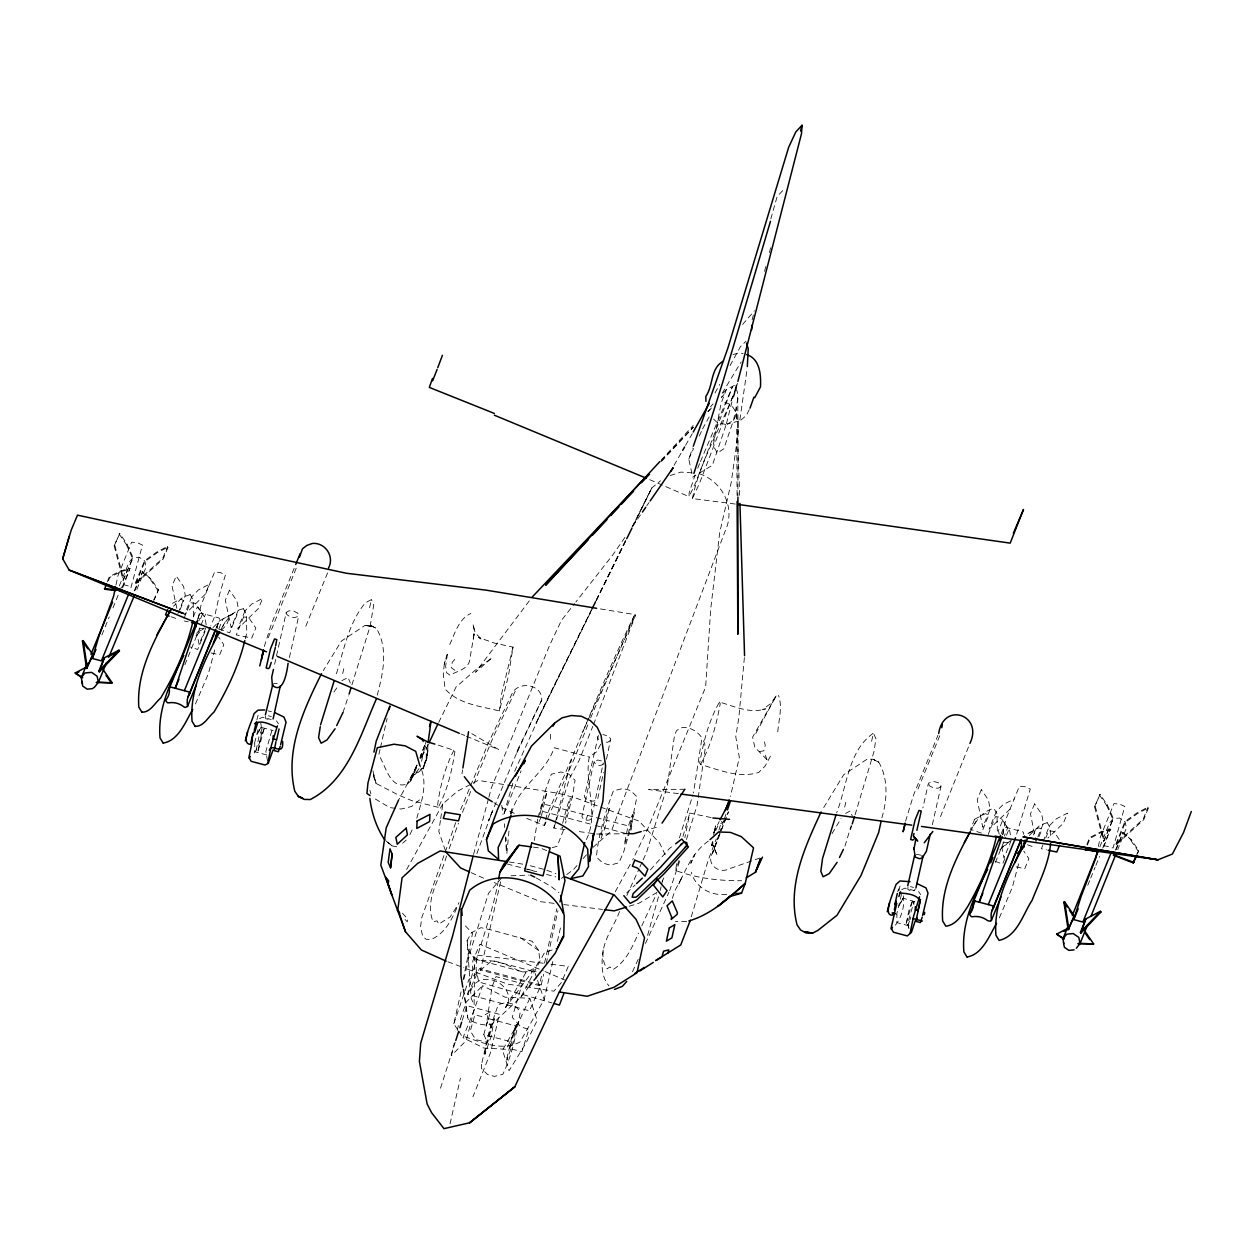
<?xml version="1.0" encoding="UTF-8"?>
<svg xmlns="http://www.w3.org/2000/svg" width="1254" height="1254" viewBox="0 0 1254 1254"><rect width="100%" height="100%" fill="white"/><g stroke="black" fill="none" stroke-linecap="round" stroke-linejoin="round"><path stroke-width="0.75" stroke-dasharray="5 3.75" d="M737.916 497.728L737.948 429.464M737.948 419.698L737.634 392.455L734.436 385.386L726.332 389.586L721.034 395.339M426.219 758.717L426.266 748.356L422.504 740.518M467.131 940.563L468.071 949.858L474.717 959.028L474.122 1004.987L471.128 998.215L467.131 940.563L471.535 932.694L481.019 927.678L492.775 930.343L532.166 941.284L538.75 950.579L539.69 959.874L535.286 967.743L505.675 1007.401L508.387 1001.538C511.773 980.393 476.583 969.295 470.626 991.491M712.852 841.544L712.805 845.086L717.272 855.4L713.307 846.027M649.713 479.671L689.089 496.678L689.136 492.822L695.077 475.015M692.396 498.543C700.453 459.215 723.166 423.93 736.709 386.201L699.324 483.793L692.396 498.543L736.082 504.155M550.334 739.217L550.616 730.863M472.46 970.972L472.852 960.736L479.843 944.262L543.28 970.8M711.128 817.561L689.778 813.078L684.872 837.656M286.257 612.407L286.178 613.598C288.765 617.281 295.395 619.053 298.797 615.651L297.715 613.128L293.702 611.121L289 610.808L286.257 612.407L273.858 667.583M600.697 744.202L596.826 751.585L589.27 757.055C583.768 785.756 600.666 815.335 584.74 842.578M619.507 911.47C613.347 929.386 594.804 949.403 607.046 968.872L609.993 966.881L612.955 969.655C626.31 961.442 632.424 946.739 638.505 933.054M603.174 949.999C601.606 962.006 600.447 976.035 608.974 985.879M712.507 842.139L712.178 845.87L712.633 842.077M932.365 824.662L940.908 786.603L941.033 785.239L938.258 782.7L933.509 781.446L928.415 783.186L922.85 807.952M744.374 657.645L738.841 717.711L735.769 736.678L739.343 757.416L730.471 796.4M427.818 748.904L426.909 758.498L422.708 768.843L426.736 758.184L428.194 749.406L423.256 768.984L426.736 758.184M444.277 664.087L443.305 674.15L445.107 689.01C458.807 704.278 480.596 706.237 499.358 710.94L508.372 676.282L513.027 647.127L494.562 643.13L478.542 637.471L482.241 639.791L475.235 633.035L472.977 624.053L474.294 630.652L473.056 640.653L474.373 632.345L469.419 661.704C466.425 669.902 456.644 671.094 450.061 675.263L446.69 672.787L445.64 666.25L447.662 652.488L444.277 664.087L446.612 656.187M508.967 830.994L506.679 855.353M511.036 813.877L511.726 808.172L510.503 813.768M738.669 429.448L731.207 482.524L719.702 532.621L710.689 609.225L705.641 687.035L647.487 829.458L632.737 859.727M739.86 419.808L747.227 368.331M777.762 731.803C778.734 719.859 782.7 707.005 778.546 695.359M260.769 723.292C263.089 734.06 259.719 747.666 251.897 755.66M427.88 744.045C428.022 755.864 426.297 768.859 414.416 774.815L421.689 768.436M913.852 904.51L913.978 901.642L908.037 922.223L908.899 928.775M509.97 1048.673L510.958 1041.792L483.793 1034.566L488.261 1018.577L515.441 1025.803L509.97 1048.673L521.915 1051.636L528.89 1029.377L520.771 1026.869L512.243 1017.37L522.26 983.591L496.02 976.615L492.038 986.851L486.254 1025.678L490.549 1011.602L481.944 1016.539L474.811 1014.988L470.328 1030.976L475.689 1039.55L487.649 1042.513L491.474 1028.405L488.261 1018.577M643.145 859.93L646.406 852.814L667.269 786.195L674.511 735.408L676.455 730.753L680.326 727.963C688.822 726.003 697.287 730.972 701.974 737.885L693.462 793.061M440.42 820.477L438.806 831.512L445.186 850.024M440.687 818.627L442.819 803.924L457.334 791.29L471.817 783.734M737.963 398.239L733.653 419.792L723.824 448.775L717.429 453.039L713.15 445.797L721.003 403.631L726.332 389.586M844.977 846.152L851.105 825.759M461.989 773.702L462.585 769.893M712.272 841.983L711.645 845.729L712.319 842.124M676.596 863.645L675.734 870.527C696.832 878.286 719.216 880.888 741.584 880.716M463.181 979.656L472.539 933.305L463.964 924.402M498.261 880.872C491.584 919.605 474.874 955.799 467.711 994.359L529.439 1010.787L541.148 984.986L543.687 974.264M546.227 963.558L557.936 910.702M629.994 830.305L636.922 796.776L630.621 790.506L623.128 788.515L613.425 790.757C605.447 811.996 598.33 834.412 596.434 857.031L602.845 863.128L610.337 865.119L618.974 862.783L623.708 851.732L629.524 832.06M713.651 834.929L715.532 825.869L713.934 832.766M901.485 894.415L896.673 914.276M726.427 423.633L736.741 383.034M115.979 585.038L117.986 575.633L131.639 542.183L137.407 542.763L142.47 545.067L130.165 590.446M198.148 618.598L200.953 605.447L214.606 571.996L220.375 572.576L225.454 574.881L219.45 594.725L214.606 616.623L210.923 625.668M1002.557 834.631L1005.771 819.599L1019.424 786.148L1025.208 786.728L1030.271 789.032L1015.568 837.766M1098.332 846.434L1100.338 837.029L1113.991 803.579L1119.775 804.159L1124.838 806.463L1113.082 847.97L1103.99 845.557M377.188 695.249C382.925 673.962 388.63 648.6 376.435 628.489L371.121 625.683L364.961 625.433L341.417 641.06L323.297 670.577M881.875 817.827C887.252 800.021 888.459 778.515 878.693 762.134L873.129 759.266L867.235 759.078L843.691 774.721L821.981 810.382M537.684 819.128L534.314 840.494M562.638 823.298C570.962 790.725 573.83 788.656 564.347 823.22M598.377 735.455L584.333 796.839C586.809 800.961 594.208 802.889 597.656 799.033L603.55 772.48M601.387 760.943L597.907 760.018L594.067 761.554L581.903 816.401C582.655 820.257 588.612 821.558 591.277 818.893L603.268 762.949M606.497 759.203L610.698 738.731L607.688 735.832L602.861 734.546M289.376 657.566L298.797 615.651M190.075 594.631L182.943 597.076L173.428 606.262M243.307 608.786C232.789 610.384 225.281 621.2 220.563 630.245M342.687 673.57L344.536 665.435M369.585 607.704L371.435 599.569L365.29 602.876C347.766 624.084 343.69 651.908 335.288 677.238M372.516 626.436L364.961 625.433L372.657 626.467M421.548 761.335L425.968 741.992M457.741 1029.753L453.791 1023.797L461.848 988.403M463.964 979.092L469.889 953.009L488.496 893.303L501.459 878.098M500.597 881.844L480.548 970.047L532.009 983.685M450.014 1123.882L460.437 1078.142M526.68 818.36L544.455 825.555L545.302 821.793M545.725 819.912L547.01 814.285C577.577 748.262 602.547 679.825 634.79 614.57L598.519 608.613M565.052 829.615L553.86 828.063L571.605 759.297M541.493 976.255L539.361 985.628L533.843 984.171M544.487 963.119L556.854 908.695M458.729 1031.243L461.676 1035.71C480.266 1041.619 500.863 1052.028 519.987 1042.027L544.158 999.548L553.124 960.125M557.387 941.362L561.228 924.464M660.262 890.434L661.093 886.782M661.516 884.948L662.755 879.462M844.694 807.137L846.544 799.017M871.593 741.271L873.442 733.151C848.221 750.613 847.061 786.054 836.731 812.639M874.634 760.159L878.693 762.134L873.129 759.266M1047.153 822.687L1040.036 825.132L1029.158 835.634M380.025 749.437L378.739 755.033C385.621 765.097 389.916 790.349 407.378 783.922L410.607 781.101L417.065 765.065M380.448 747.572L387.11 718.432M454.293 1043.046L451.377 1055.633L466.237 1040.569L474.184 1009.721L482.618 985.675L505.19 997.212L529.831 998.247L537.151 1020.584L526.131 1042.826L509.093 1070.681L502.493 1050.162L518.905 1021.618L529.831 998.247M457.193 1030.459L458.447 1025.067M631.076 830.085L631.75 826.794L542.731 803.783L540.913 810.915L593.722 824.975M264.296 646.515L271.287 624.32L294.988 566.259M634.43 812.357L630.95 826.794M905.576 821.198L913.492 795.193L937.929 735.33M258.026 729.734L254.076 744.954M256.851 720.031L258.152 714.843L256.96 717.727M416.798 818.219C421.642 801.181 428.366 782.904 419.886 765.708M682.944 836.496L689.778 813.078M898.836 890.857L900.121 885.669L897.692 891.625M538.06 817.42L545.443 790.271L551.305 774.22L560.993 771.978L568.767 774.047L575.069 780.317L572.561 795.898L565.57 823.126M764.564 271.366L766.476 263.873M769.36 252.634L771.288 245.141M752.087 319.864L753.999 312.56M733.919 396.436L737.415 383.269M214.747 649.948L208.383 673.696L194.48 706.284M245.298 638.741L246.772 633.254L246.364 613.943L243.339 608.676M473.573 854.413L488.402 799.002M488.903 797.152L491.364 787.92L549.518 645.496L561.494 620.275L574.645 603.535M1018.609 863.834L1012.229 887.597L998.325 920.185M628.191 834.114L632.518 814.583L627.549 828.283L624.288 844.867L627.768 835.525M691.299 916.752L708.259 860.056L716.285 838.926M725.925 425.451L712.335 465.297L692.71 477.131M770.834 218.854L777.166 196.439L784.894 188.398M647.581 935.343L658.679 896.046M512.855 783.327L503.528 815.21L521.1 770.865M718.934 830.085L721.599 821.26M541.477 815.602L547.089 791.854L542.136 805.554A14.923 1.019 -75.1 0 0 539.298 817.279M563.454 830.07L557.121 846.325L548.484 848.66M511.616 813.219C517.62 786.932 545.678 773.357 554.19 747.729L589.27 757.055M909.981 919.652L910.78 917.082M351.935 684.856L370.134 626.122L373.708 605.118L371.435 599.569M850.541 829.458L851.67 825.79M855.087 814.771L873.991 751.569L875.935 738.763L873.442 733.151M679.433 837.876L692.882 794.926M679.574 861.467L669.683 890.606M686.471 839.459L697.083 805.334L705.093 749.234L704.748 743.591L701.974 737.885M553.86 828.063L569.551 778.436L579.238 760.19L592.813 726.317M679.025 860.307L675.734 870.527M440.515 1088.174L455.186 1042.34M462.224 1020.348L466.927 1005.692L499.327 1014.314L490.706 1052.231L472.915 1096.795M672.363 898.334L674.809 890.857L682.066 877.079L678.822 883.945C686.361 868.144 693.681 851.105 708.635 840.885M342.969 712.57L348.534 695.876M713.777 832.86L716.222 825.649M453.791 1023.797L468.855 979.64L492.242 960.47L534.565 971.725L536.963 978.684M460.265 1019.737L466.316 1001.977L482.618 985.675M718.761 835.101L712.586 853.081L728.433 811.824L710.846 856.937C708.902 866.326 720.125 873.301 728.229 869.163L762.479 857.125M719.373 833.314L723.699 820.727M724.326 818.925L726.803 811.746M513.027 647.127L501.647 693.791L499.358 710.94M691.926 473.51L688.775 459.027L692.647 448.039M909.589 920.938L907.912 925.091M541.054 817.012L538.875 822.138L538.75 820.806M455.719 822.64L421.705 917.818L420.592 926.549L422.582 936.064L425.952 939.23L430.968 939.528C446.063 933.305 453.227 916.878 458.917 902.629M446.487 856.012C441.047 877.283 423.883 899.118 433.116 921.8L437.003 920.844L438.775 924.104L450.123 916.972L457.302 905.796M449.151 848.723L458.478 823.267M462.475 812.357L470.908 790.804M476.881 853.566L492.195 811.777L488.37 821.025L519.234 746.804L541.712 700.077C542.731 684.903 520.065 680.514 512.651 692.474L488.841 741.96L460.673 809.629M541.712 700.077L516.303 753.936L519.234 746.804M268.246 637.722L296.947 566.338M419.808 757.965L425.278 743.779L420.372 756.209M940.484 816.605L969.201 745.205M586.026 819.458L587.671 815.241M416.892 765.097L410.607 781.101L417.535 765.661M697.726 468.275L699.716 463.228M474.184 1009.721L463.024 1037.701L483.95 1048.078L506.6 1049.3L518.905 1021.618M587.797 724.984L574.222 758.858L546.838 820.21M590.65 717.852L634.79 614.57M593.518 724.546L635.7 614.805L582.217 732.869M1094.554 806.761L1100.071 794.44L1107.329 804.974L1113.395 818.486L1103.677 841.23L1094.554 806.761L1100.071 794.44M1086.889 844.397L1089.632 837.578L1100.573 831.872L1110.323 829.145L1103.206 848.77M1087.375 845.086L1090.118 838.283L1101.059 832.578L1110.809 829.85M1099.868 846.889L1109.288 823.423L1113.019 818.674L1119.603 818.031L1125.151 821.887L1126.437 827.969L1117.753 849.616M1103.677 841.23L1113.395 818.486M1102.721 848.065L1110.323 829.145M1115.935 843.895L1124.916 821.542L1137.064 812.843L1148.006 807.137L1148.492 807.842L1143.695 819.771L1116.421 844.6L1115.935 843.895L1143.225 819.066L1148.006 807.137M1116.421 844.6L1125.402 822.232L1137.55 813.548L1148.492 807.842M1115.433 850.102L1123.067 832.515L1131.516 840.07L1138.773 850.588L1137.409 854.005M1116.154 849.726L1123.067 832.515M1136.673 854.382L1138.773 850.588M101.887 634.979L109.255 616.921M112.954 607.892L118.848 593.44M119.585 591.622L122.531 584.395L131.639 586.825M177.911 613.457L185.263 595.431L183.617 586.543L176.171 576.041L172.064 586.088L177.519 611.623M180.137 609.616L183.821 600.603L180.498 599.051L169.635 604.82M193.288 616.937L197.395 606.889L204.825 617.391L206.487 626.279M197.427 619.586L199.621 614.178M200.577 618.771L202.599 613.833L195.42 603.393L190.389 602.719L183.037 620.746L188.194 621.796M184.855 664.792L200.342 626.859M201.079 625.041L205.515 614.209M205.75 628.082L199.12 644.305L196.784 633.348M216.064 628.238L218.274 622.83M216.597 627.549L219.544 620.338A1.897 1.677 22.2 0 0 218.055 617.689L201.957 613.41A1.897 1.677 22.2 0 0 199.496 615.009A17.148 15.095 22.2 0 1 199.041 620.605M218.839 628.85L222.867 618.99L233.73 613.222L237.053 614.773L229.701 632.784L218.76 629.038M305.819 626.169L327.717 572.545M917.991 789.048L939.889 735.424M988.136 834.6L995.504 816.573L1000.52 817.263L1007.683 827.812L1004.313 836.042M1001.335 833.502L1003.529 828.095M995.394 862.438L1005.724 837.155M1006.46 835.336L1009.423 828.11M1011.335 840.07L1003.968 858.097L1001.758 847.077M1004.83 858.629L1002.62 864.037L995.347 861.451M1033.421 834.819L1035.443 829.882L1024.346 835.462M1039.064 836.528L1041.996 829.317L1038.673 827.781L1027.841 833.424M1043.046 841.653L1049.661 825.43L1056.37 818.768L1067.452 813.188L1063.361 823.251L1047.921 838.064M1042.842 845.165L1041.384 848.77L1046.526 849.851M1045.789 837.954L1048.736 830.744L1053.768 831.418L1059.896 840.462M1087.751 885.293L1089.977 879.869M1090.714 878.066L1095.134 867.235M1095.871 865.417L1099.554 856.388M114.145 545.819L119.788 533.546L127.046 544.095L133.065 557.622L123.096 580.288L114.145 545.819L119.788 533.546M107.248 581.778L109.364 576.683L120.29 570.993L129.993 568.281L122.673 587.844M108.44 580.774L109.835 577.373L120.776 571.699L130.479 568.987M119.271 585.932L128.958 562.544L132.689 557.811L139.272 557.184L144.821 561.04L146.107 567.121L135.667 592.327M123.096 580.288L133.065 557.622M122.187 587.138L129.993 568.281M135.338 582.985L144.571 560.695L156.75 552.042L167.675 546.352L168.161 547.058L163.239 558.939L135.824 583.69L135.338 582.985L162.754 558.234L167.675 546.352M135.824 583.69L145.056 561.4L157.22 552.732L168.161 547.058M134.178 590.932L142.721 571.683L151.201 579.254L158.459 589.803L154.226 599.992M134.915 590.54L142.721 571.683M153.505 600.368L158.459 589.803M473.855 783.719L493.762 735.879L516.538 688.54M449.731 644.509C454.951 633.489 458.729 618.739 470.861 613.488M700.469 461.456L732.649 386.295L695.86 482.304L689.089 496.678M514.642 771.304L544.502 705.03L591.245 610.494M544.455 825.555L546.039 821.981M420.607 758.795L423.68 751.93L420.247 758.654M428.319 744.468L420.623 759.313M467.711 994.359L479.436 968.574L541.148 984.986M688.775 459.027L693.634 448.415M699.293 436.031L701.723 430.718M626.843 895.466L639.07 868.818M639.885 867.031L642.33 861.702M641.782 925.938L656.453 893.914M662.175 881.452L663.805 877.894M632.502 971.709L638.161 959.357M645.434 943.494L668.884 892.378M713.683 832.891L719.169 821.542M715.705 830.556L717.868 825.947L725.69 819.834M409.98 834.474L413.663 826.652M755.77 733.559L776.085 696.048L771.022 703.353L762.573 709.498L765.614 708.839C750.002 714.043 734.311 706.284 719.482 702.052C708.839 720.595 703.369 742.07 699.669 763.043L700.469 764.454C719.216 769.94 739.045 778.546 758.686 772.448L765.159 766.037L772.056 753.105M832.045 833.628L841.058 818.517M591.684 609.491L535.991 723.213L592.186 609.083M595.963 600.729L625.088 541.258M631.953 527.26L651.829 487.947L660.513 480.799M596.496 600.305L625.887 540.615M596.434 599.992L625.856 540.474M749.296 409.603L746.396 415.325L740.377 420.576M416.814 765.395L407.378 783.922L420.262 766.993M416.234 767.464L398.506 800.209M260.973 727.304L257.054 734.546L260.973 727.304L273.106 730.533M902.457 899.447L903.131 898.177L915.467 901.939M438.728 722.445L456.001 687.098L474.122 671.125L492.179 657.66L475.517 672.254L529.846 600.133M898.977 905.905L903.131 898.177L899.212 905.419M776.085 696.048L752.635 737.054L754.783 747.165L766.852 759.563L769.36 758.639M271.82 730.768L265.864 751.35L267.478 760.817M615.259 891.751L631.828 861.404M714.984 392.972L719.702 384.398M730.079 365.525L740.456 346.653L746.02 341.26M702.538 428.946L709.999 415.372M463.055 989.014L468.071 1019.032C474.858 1023.311 484.028 1026.321 491.976 1024.267L520.927 997.04L544.581 952.476L557.278 948.29M970.486 831.308C975.377 821.683 982.603 810.664 993.952 808.407L996.977 813.674L997.385 832.985M406.657 869.477L442.819 803.924M222.507 626.796L225.312 621.733M975.925 821.464L971.207 829.929M674.103 465.265L681.737 451.989M685.562 445.342L692.255 433.712M505.675 1007.401L525.849 972.634L535.286 967.743M722.132 393.301L741.161 361.951M562.952 827.076L562.168 828.33L562.043 827.013M453.87 750.315C445.045 767.432 439.95 786.713 437.505 805.789L438.226 807.325C447.427 790.381 451.926 770.724 454.904 751.679L453.87 750.315L436.627 744.594M624.931 537.386L612.877 554.801L575.837 602.014M632.596 526.304L641.358 513.638M646.829 505.723L649.023 502.556M333.956 692.004L338.909 684.903M700.469 764.454C710.783 745.911 716.41 724.546 720.235 703.713L719.482 702.052M520.927 997.04L528.044 987.933M940.908 786.603L938.164 788.217L933.462 787.888L929.433 785.882L928.415 783.186M742.619 324.441L754.469 310.726M577.028 865.526L573.344 869.712L561.478 878.396M583.173 858.535L586.856 854.335M650.371 869.868L669.495 848.456L674.119 844.945M454.763 659.432L452.318 662.128L451.268 667.661L455.359 670.592M661.25 460.046L693.133 425.529M710.407 406.845L713.056 403.96M661.485 461.409L693.415 427.253M708.055 411.61L712.053 407.346L707.93 411.531M610.698 740.236L607.861 742.196L605.196 742.227M660.983 461.096L693.18 427.112M212.961 627.627L219.716 620.73L230.548 615.087L226.441 625.135L220.876 630.605M895.387 925.186C902.237 916.533 905.78 903.084 902.472 892.378M196 635.794L204.151 627.925M999.861 849.695L1010.646 840.541M1010.113 809.081L989.077 829.286L996.428 811.26L1003.122 804.598L1014.22 799.033M626.655 892.958L635.182 884.901M265.613 716.112L265.676 718.667L271.366 720.172M907.99 887.048L907.849 889.541L910.498 890.716L913.539 891.061L915.389 889.023M593.001 847.343L611.45 830.932L727.492 524.987C733.778 502.729 719.514 479.404 697.585 473.181M402.644 843.205L406.233 840.086M419.526 799.911L411.563 806.51L401.139 809.034L397.299 808.548M603.44 764.047C600.776 766.711 594.819 765.395 594.067 761.554M656.986 892.409L638.897 903.256L628.285 906.517M845.572 813.47L849.993 811.024L852.532 816.526M197.05 632.377L201.706 629.916L205.029 631.452L197.677 649.478L190.389 646.97M341.872 680.656L347.985 677.442L350.305 682.897M119.067 533.922L126.309 544.471L127.046 544.095M142 572.059L151.201 579.254M473.432 782.904L478.26 780.38L558.249 793.296L575.382 797.857L639.101 821.151L659.667 843.111L666.564 857.72M1002.009 846.889L1006.649 844.459L1009.972 846.011M1099.35 794.832L1106.608 805.35L1107.329 804.974M1122.33 832.891L1131.516 840.07M259.531 718.761L262.572 717.178L271.225 719.482M901.689 889.619L904.933 888.114L918.774 891.798L920.655 894.666M670.185 475.532L680.844 472.115L692.004 472.836M732.979 354.568L737.76 353.189L743.183 353.675M727.148 424.087L733.59 420.388L735.393 416.453L735.487 412.08C733.574 406.03 727.539 401.546 721.128 402.252M738.731 421.046L727.32 424.118M643.083 831.057L659.87 826.355M686.643 921.455L675.389 921.502M684.841 789.283L648.631 789.518L679.135 793.782M510.989 875.794L529.282 875.057M536.085 971.223L520.598 972.054C508.011 964.232 493.715 958.934 478.699 960.893L469.889 953.009M396.781 846.732L392.345 845.948L388.536 843.19M627.909 833.738L596.732 834.035L576.229 831.183M274.14 683.461L277.244 683.555M916.282 854.335L920.797 855.134M726.724 894.306C711.598 896.422 695.155 887.534 691.315 872.235M725.705 424.495L716.614 422.081L713.322 418.805M554.017 903.35L540.427 901.657L494.248 882.565M563.72 904.573L602.516 909.416M395.386 808.313L389.649 807.576L373.159 797.685M543.264 963.229L477.022 955.14L476.081 968.966L478.714 981.96L552.026 1002.934M550.945 964.201L568.25 966.395L561.306 982.666L553.907 991.177L507.431 984.076L463.682 967.696M759.579 751.538L763.811 750.832L765.253 745.393L764.532 741.866M533.483 847.171L540.709 848.143L547.747 851.043M509.312 862L522.777 864.147M211.127 652.989L219.701 654.745L223.808 644.681L218.682 637.236M1016.21 866.906L1024.784 868.708L1028.891 858.661L1023.781 851.121M268.293 715.768L271.334 716.567M910.482 886.641L913.508 887.44M438.226 807.325L411.923 800.71L398.255 794.911L376.059 783.452L373.034 775.035M268.058 710.846L271.428 711.739M595.603 825.477L627.674 834.004M266.773 754.939L254.625 751.71L254.766 743.387M908.931 925.813L896.798 922.583L896.923 914.26M530.317 865.746L545.098 869.68M527.448 869.194L536.665 871.64M507.259 863.975L535.301 871.436M546.525 874.414L555.867 876.907M474.717 959.028L525.849 972.634M170.999 616.749L176.453 618.63M1027.371 844.773L1034.644 847.343M546.916 870.339L555.992 873.662M447.897 961.787L461.927 967.038M514.25 813.329L502.102 807.733M461.08 734.013L464.67 735.502M466.457 736.255L498.747 749.626L468.557 731.74M545.067 971.568L564.723 979.985M471.222 872.69L483.589 878.161M371.121 625.683L376.435 628.489M536.398 878.035L550.992 886.39L558.939 892.629M493.919 802.717L500.456 806.73M520.363 937.678L538.75 950.579M387.878 842.437L392.345 845.948L384.915 840.102M402.471 913.226L407.566 918.837L407.236 921.847L404.462 918.79M276.429 720.862L278.498 723.809M1130.794 840.446L1138.036 850.964M150.48 579.63L157.722 590.179M598.503 739.688L597.312 736.678M1047.184 822.577L1050.209 827.844L1050.491 838.033M190.091 594.506L193.116 599.788L193.508 617.266M483.793 1034.566L487.477 1042.685M1106.608 805.35L1112.659 818.862M126.309 544.471L132.328 557.999M262.149 728.684L259.076 736.161L255.879 751.601M537.558 980.424L544.158 999.548M765.395 755.253L766.852 759.563M1095.291 806.369L1104.413 840.854M908.633 927.678L907.755 924.37L908.68 927.96M369.899 790.286L370.87 793.954M114.866 545.443L123.832 579.912M372.908 770.787L376.059 783.452L373.018 772.339M999.187 834.239L998.45 830.556L1002.557 820.508L1009.721 830.947L1011.006 838.236M501.725 805.287L503.042 814.536M463.823 989.202L467.601 1017.778M504.359 823.768L504.641 827.515M505.331 836.904L506.444 851.921L506.114 837.782M736.991 419.353L736.584 407.644L736.647 419.353M737.336 429.134L739.735 497.509M736.709 429.134L737.086 497.509M1002.981 842.798A17.148 15.095 22.2 0 1 1010.787 843.19M1002.949 834.521A17.148 15.095 22.2 0 0 1003.404 828.925A1.897 1.677 22.2 0 1 1005.865 827.311L1021.963 831.606A1.897 1.677 22.2 0 1 1023.452 834.255M217.397 628.364A17.148 15.095 22.2 0 1 219.544 620.338M199.072 628.881A17.148 15.095 22.2 0 1 206.879 629.289M485.032 1052.059L484.953 1054.332L491.113 1036.478L494.374 1018.687L489.452 1032.982L485.032 1052.059M506.992 1057.906L506.914 1060.179L513.074 1042.325L516.334 1024.534L511.413 1038.814L506.992 1057.906M481.567 1064.317L481.411 1068.392L487.492 1074.553L494.468 1076.402L502.791 1074.333C512.275 1054.975 516.538 1032.763 520.347 1011.508L513.513 1004.25L506.553 1002.401L498.293 1004.532L489.436 1030.239L481.567 1064.317M609.225 808.391L604.898 827.922L600.995 838.66L600.87 837.343A14.923 1.019 -75.1 0 1 604.256 822.091L609.225 808.391M264.202 728.637L257.666 752.525L260.973 736.537L264.202 728.637M912.442 901.124L905.905 925.013L909.213 909.025L912.442 901.124M191.737 596.779L184.385 614.805L205.217 594.286L209.324 584.239L198.493 589.882L191.737 596.779M229.419 590.195L225.312 600.258L231.144 627.611L238.511 609.601L236.849 600.713L229.419 590.195M244.985 610.949L237.617 628.959L258.465 608.456L262.572 598.409L251.725 604.052L244.985 610.949M243.637 616.89L236.269 634.916L251.725 638.051L255.832 628.003L248.653 617.564L243.637 616.89M691.362 861.984L690.813 863.316L694.747 854.617L691.362 861.984M981.333 789.659L977.227 799.707L982.76 827.232L990.111 809.222L988.513 800.099L981.333 789.659M974.609 819.254L970.502 829.317L981.412 833.173L988.763 815.163L985.44 813.611L974.609 819.254M1034.581 803.83L1030.474 813.877L1035.992 841.403L1043.359 823.376L1041.745 814.254L1034.581 803.83M651.829 487.947L632.8 526.57L651.829 487.947M724.028 394.54L721.363 397.393L724.028 394.54"/><path stroke-width="1.5" d="M737.916 497.728L737.854 634.273L737.101 501.428M737.948 427.504L737.948 421.657M461.096 909.087L460.939 975.596L462.757 987.102M273.168 735.8L273.058 738.967L276.209 739.656M915.326 906.673L915.232 909.84L918.304 910.498M747.321 366.544L748.215 348.722L746.569 343.126M693.29 446.22L727.806 348.283L788.672 147.267L795.773 131.999L802.011 125.29L801.541 133.535L737.916 381.388M744.562 655.717L739.938 503.371M392.11 854.146L390.558 867.784L388.16 862.391L389.994 848.817L392.11 854.146L390.558 867.784M189.354 694.277A1.897 1.677 22.2 0 0 187.865 691.628L171.767 687.349A1.897 1.677 22.2 0 0 169.306 688.948A17.148 15.095 22.2 0 1 167.77 697.13L165.732 700.657L167.425 702.773L168.882 702.82A17.148 15.095 22.2 0 1 183.789 706.786L185.09 707.475L187.504 706.457L187.207 702.287A17.148 15.095 22.2 0 1 189.354 694.277L215.86 629.367M213.29 643.333L217.835 631.201M975.236 900.717L969.64 914.558L971.333 916.69L972.79 916.721A17.148 15.095 22.2 0 1 987.697 920.687L990.441 921.251L991.412 920.358L991.115 916.204A17.148 15.095 22.2 0 1 993.262 908.194L1021.242 839.663M1014.988 862.658L1021.602 846.419L1021.305 842.265A17.148 15.095 22.2 0 1 1021.461 839.443M267.901 762.479L271.491 745.111L277.385 725.909M910.075 933.352L913.664 915.984L919.558 896.782M428.147 742.149L431.031 721.285M592.703 838.926L589.537 861.576L593.628 833.691L592.703 838.926L602.861 801.212L605.588 765.755L601.074 735.471L597.155 727.179L590.242 720.533L581.417 716.285L571.354 715.517L562.074 717.837L554.597 723.103L531.508 746.036L515.394 776.038M924.715 912.363L924.308 914.652M320.256 726.709L318.579 737.697L321.134 743.214L326.996 739.938L335.1 728.762M751.507 330.178L752.306 324.88M462.883 767.981L468.557 731.74M275.661 645.794L276.789 639.556L274.516 638.96L270.535 648.71L266.146 668.021L268.419 668.617L269.532 667.614L271.256 662.363M299.549 556.995L302.465 548.797L306.854 545.427L312.371 543.452C325.303 542.292 334.708 556.572 328.517 567.999M969.922 743.418C983.622 714.968 943.463 701.158 938.682 733.527M498.59 879.101L499.923 872.047L503.638 864.382L519.046 845.227L531.68 846.92M941.754 727.728L942.381 724.451M373.943 752.134L376.216 741.177L389.931 706.002L389.132 709.56M920.452 899.463L917.787 911.297M115.572 586.919L113.565 596.308L99.176 635.339L92.294 658.46L101.402 660.889L128.692 594.051M197.74 620.479L175.262 688.274L178.946 679.245M1002.15 836.512L979.17 902.175L982.854 893.146M1097.532 850.181L1095.918 857.705L1081.12 896.406L1073.737 919.621L1082.845 922.035L1111.608 851.591M276.601 740.158L279.031 728.982M881.06 821.527L878.646 832.593L861.012 875.48L836.998 915.295L817.859 930.421L812.561 933.18L806.103 932.976L800.569 929.982L797.058 924.888C787.089 885.496 804.896 846.952 821.088 811.934M897.284 893.491L894.87 904.667L895.56 902.927M251.693 740.565L253.59 732.101M273.435 669.479L271.726 677.097L272.353 685.264C283.78 695.406 287.213 669.636 288.091 663.288M913.994 849.193L915.577 840.337M930.233 834.176L926.392 851.294L922.082 858.159L919.354 858.692L915.201 857.046L913.868 847.955M265.378 714.843L272.949 683.822M273.106 718.918L280.347 685.781M275.958 741.663L274.187 750.613L278.372 751.726L280.238 746.302M280.63 744.594L286.037 722.257L283.984 717.069L274.798 712.633M894.337 909.714L896.249 901.234M907.739 885.763L914.605 855.353L914.683 856.184M915.906 887.942L922.756 857.532L921.972 855.855M916.016 921.016L920.217 900.889C916.282 893.992 906.532 893.506 899.463 893.02M922.599 915.436L928.007 893.083L925.969 887.879L916.768 883.459M193.053 620.918C186.83 648.255 175.105 674.025 160.716 697.992C154.838 702.851 150.527 712.35 142.031 712.209M192.74 709.482C185.561 721.489 178.648 740.565 163.255 743.073M244.812 640.559C238.668 665.952 227.256 689.778 213.948 712.162C208.07 717.022 203.759 726.521 195.279 726.379M302.527 798.171L298.295 796.337L294.784 791.243C284.815 750.096 303.593 709.717 321.51 673.649M804.802 931.816L812.561 933.18L804.817 931.691M913.994 833.487L913.398 836.136L917.646 841.042L913.962 836.716M996.585 923.367C989.406 935.39 982.493 954.466 967.1 956.959M252.885 733.841L250.487 744.312C239.608 744.312 252.916 720.015 253.966 713.73L257.995 710.156L264.688 709.952M429.495 726.521L430.31 722.915M916.972 917.944L916.172 921.439L920.342 922.552L922.223 917.129M560.021 901.814L564.943 880.7L560.052 856.137L549.503 851.779M262.008 656.014L263.387 650.309M905.122 823.094L903.099 831.778L905.043 824.097M261.365 659.933L263.528 650.951M259.75 665.968L263.638 650.152M252.524 740.064L248.935 757.432L251.129 761.319L264.97 765.003L268.215 763.435L273.058 750.002M254.28 730.408L256.427 721.755M800.569 130.965L802.011 125.29M272.4 658.867L275.378 647.346M916.878 830.352L921.267 811.056L918.994 810.445L915.012 820.194L910.623 839.506L912.896 840.102L914.009 839.098M473.071 856.263L452.663 935.782L420.686 1043.203L419.4 1061.386L427.128 1104.006L431.595 1112.674L443.947 1128.647L469.623 1122.785L514.814 1086.779L559.049 992.478L613.425 895.121M996.413 836.637C990.676 861.42 980.205 884.901 967.508 906.861C962.241 914.699 956.112 925.013 945.861 926.22L942.679 921.032C940.155 889.086 955.626 859.037 970.251 831.637M690.327 920.311L680.734 944.983L655.654 960.58M896.798 903.303L891.092 928.305L893.475 932.239L907.332 935.923L911.439 932.365L915.216 920.875M667.88 953.15L668.805 949.889L663.585 951.159L661.955 956.912L655.905 960.517M266.538 651.845L69.189 570.1L183.445 613.472L69.189 570.1L62.7 558.767L71.212 530.097L77.497 515.143L346.292 573.235L485.878 590.117L596.606 608.3M62.7 558.767L69.299 536.069M770.473 221.3L723.213 380.714L693.885 473.432M254.64 732.43L257.838 722.461M511.052 815.053L506.538 829.693L498.151 847.5L498.606 859.476L488.308 850.839L486.489 839.475L498.026 808.25L509.641 783.719L525.301 760.222L523.906 763.764M320.538 724.89L334.144 680.891M349.098 694.042L350.806 688.54M836.152 814.473L822.546 858.457L820.821 871.342L823.126 876.781L829.239 873.583L837.108 862.344M852.234 823.941L854.507 816.605M455.766 1040.506L458.713 1031.352M459.889 1027.684L461.644 1022.182M584.74 842.578L578.752 868.944L570.633 878.646L582.828 875.982L588.502 866.624L587.687 849.146C569.097 819.285 523.906 804.88 493.167 823.988L486.489 839.475M727.414 809.943L730.502 800.961M750.017 408.177L753.905 397.173M195.922 626.718L196.361 625.495M999.83 840.635L1000.269 839.396M898.867 896.5L900.576 891.735M725.267 810.617L729.17 799.942M1191.3 811.51L1183.541 832.562L1172.396 854.037L1157.959 859.805L921.455 826.433M437.771 367.657L442.427 355.321M688.838 920.969C710.846 914.558 728.621 898.46 745.268 883.333L730.283 896.422L741.553 893.161L745.268 883.333L753.544 847.845L741.302 836.637L730.518 832.421L718.589 831.951L710.046 839.616M563.751 993.873L559.409 1005.065L553.876 1003.466M432.661 380.793L437.097 369.428M432.505 378.442L429.323 387.408L494.374 413.444M171.124 609.272C154.744 639.195 136.247 671.846 138.818 707.146L142 712.335M762.479 857.125L755.488 872.22L746.224 877.878M1063.862 943.494L1062.906 938.948L1067.985 926.298M1072.327 915.483L1097.689 852.297M1068.189 929.653L1074.302 915.875L1064.615 901.83L1063.894 902.206L1068.189 929.653L1074.302 915.875M1080.446 932.333L1085.823 918.916L1100.416 911.313L1100.902 912.019L1080.932 933.039L1080.446 932.333L1100.416 911.313M1080.932 933.039L1085.823 918.916M1076.324 948.228L1080.07 943.478L1087.312 925.436M1090.933 916.408L1116.295 853.237M1113.364 855.259L1133.255 862.893L1135.983 856.074M1133.255 862.893L1136.72 855.698M92.294 658.46L95.978 649.431M167.613 609.757L165.528 614.868L169.165 616.122M169.431 688.117L196.69 621.388M184.369 690.688L210.186 627.47M188.084 696.769L215.327 630.041M187.504 706.457L196.345 684.809M295.725 564.457L300.176 553.563M973.355 902.018L1000.598 835.305M990.691 862.846L992.902 857.438M988.277 904.604L1015.568 837.766M991.992 910.67L1020.709 840.352M991.412 920.358L1000.99 896.923M1023.734 843.472L1025.161 840.008M1059.567 845.274L1056.809 852.03L1048.234 850.212M1073.737 919.621L1078.174 908.774M893.303 913.084L892.456 915.122C882.017 915.984 894.165 891.014 895.952 884.556L899.98 880.966L910.043 881.672M115.807 590.603L104.913 589.27L105.838 585.163M82.529 683.791L81.244 677.709L87.216 663.319M90.946 654.322L112.562 602.139M86.573 668.445L92.843 654.698L83.172 640.637L82.45 641.013L86.573 668.445L92.843 654.698M98.815 671.141L104.364 657.786L118.942 650.199L119.428 650.904L99.301 671.846L98.815 671.141L118.942 650.199M99.301 671.846L104.364 657.786M81.714 681.204L82.733 686.063L87.169 689.151L92.435 688.665L94.646 687.035L98.392 682.301L106.59 662.504M108.832 657.096L134.178 595.916M376.372 698.948C360.353 735.33 348.095 779.894 310.287 799.535L304.095 799.394L298.295 796.337L302.653 798.202M1013.357 533.216L1023.483 509.485L1010.191 543.123L737.979 504.39M429.103 742.744L437.85 724.075M563.109 936.236L555.334 953.056L533.969 980.346M336.683 725.517L342.969 712.57M839.475 857.485L843.409 849.381M592.107 608.739L595.572 601.732M626.734 538.718L631.922 528.216M247.571 732.022L245.267 740.863M889.541 902.849L887.252 911.689M552.998 726.207L554.597 723.103M720.062 819.818L729.938 800.82M269.265 750.3C271.946 741.976 283.78 757.792 282.652 741.365M249.248 758.388L250.298 756.444M891.406 929.245L892.472 927.317M709.325 403.271L693.196 432.05M964.357 842.484L969.703 832.781M1017.605 856.654L1027.387 838.863M171.14 609.256L156.891 634.79M183.805 655.419C170.999 680.938 157.44 708.667 160.042 737.995L163.224 743.183M219.638 631.906C205.013 659.306 189.542 689.355 192.066 721.301L195.248 726.505M557.278 948.29L563.72 936.738L564.237 915.373C549.895 880.59 499.061 865.056 469.701 890.215L461.691 909.589L462.146 915.389M987.666 869.304C974.844 894.839 961.301 922.552 963.887 951.88L967.069 957.084M1026.352 840.697C1010.599 869.586 993.372 901.234 995.911 935.202L999.093 940.39C1017.292 936.424 1023.139 913.821 1032.105 900.309C1039.331 881.828 1048.971 863.52 1050.57 843.503M398.506 800.209L386.201 827.812L380.824 865.166L405.481 931.738L421.36 949.983L446.142 961.128M682.693 450.327L684.606 447.004M671.203 470.924L673.116 467.726L650.121 500.973M754.72 397.722L760.488 386.875C761.021 374.993 760.112 358.816 746.6 354.584M662.049 823.141L684.841 789.283M642.456 512.055L645.732 507.306M970.079 913.335L971.678 911.031A17.148 15.095 22.2 0 0 973.214 902.849A1.897 1.677 22.2 0 1 975.675 901.25L991.773 905.529A1.897 1.677 22.2 0 1 993.262 908.194M924.261 842.798L932.819 831.48M529.235 986.412L531.602 983.387M81.244 677.709L84.99 672.975L91.558 672.348L97.107 676.219L98.392 682.301M1062.906 938.948L1066.652 934.199L1073.22 933.556L1078.785 937.412L1080.07 943.478M626.718 981.412L622.423 986.302L614.507 989.406M681.941 843.66L660.309 867.502L633.192 893.569L632.157 897.19L635.966 897.206L637.643 895.999L664.918 869.774L687.035 845.384L686.8 842.625L684.261 841.763L680.64 844.867M659.917 461.488L545.678 585.179L588.267 539.643M592.264 535.38L606.905 519.736M610.902 515.472L618.88 506.929M621.545 504.077L633.521 491.286M641.515 482.743L649.494 474.216M532.198 597.045L646.218 476.677M215.327 636.076L219.497 631.985M1017.307 853.41L1024.314 846.669M636.593 883.553L642.283 878.176M685.327 846.967L687.035 845.384M216.723 633.411L217.694 632.518M1020.631 847.328L1021.602 846.419M723.48 361.058C710.093 368.253 713.604 385.323 705.83 396.421L705.908 401.311M675.655 843.77L681.815 839.067L688.446 846.905L664.134 873.709L636.938 899.855L630.198 903.382L623.818 895.654M639.901 970.941L653.271 962.429M635.041 973.308L644.274 967.461M254.531 723.762C261.208 719.561 269.955 724.216 276.272 727.195M81.714 677.505L75.193 672.943L86.542 667.05M75.679 673.649L78.924 671.956M108.079 656.798L119.428 650.904M102.514 668.758L112.17 682.834L96.244 682.505M1063.267 938.713L1056.636 934.136L1067.985 928.226M1063.611 931.456L1068.471 928.916M1097.658 913.711L1100.902 912.019M1083.973 929.904L1093.645 943.933L1077.86 943.698M626.53 907.065L614.162 910.874L604.459 909.667M641.217 831.574L633.756 833.675L627.909 833.738M1074.129 949.874L1068.878 950.375L1064.427 947.303L1063.408 942.444M735.988 893.585L741.553 893.161M729.53 819.379L712.883 818M1078.581 943.306L1093.645 943.933M96.966 682.129L112.17 682.834M104.427 588.565L115.321 589.897M1097.673 851.058L1084.835 849.507L1098.159 851.764M911.799 825.148L681.032 794.048M559.456 992.024L587.217 996.256L614.084 987.243L637.001 972.775L644.54 937.788L636.06 919.37L614.146 894.87L565.084 876.969M507.4 861.702L440.123 850.964L417.645 863.41L402.064 877.816L397.879 909.15L405.481 931.738M191.627 622.486L196.768 623.536M995.002 836.057L1000.143 837.139M892.08 912.975L895.309 913.837M912.865 918.508L922.348 921.032M434.903 744.092L427.99 742.117L417.033 736.239L423.883 740.895L421.752 738.951M1114.085 854.883L1133.977 862.517M494.342 415.199L646.123 478.119M459.293 733.276L277.259 656.375M469.451 871.906L460.626 867.987L445.828 851.889M530.755 875.151L534.768 877.11M492.289 801.714L475.94 791.682L464.309 776.696M1056.636 934.136L1064.317 938.98M75.193 672.943L82.733 677.771M370.04 795.585L366.92 793.468L367.971 782.951L377.313 747.729L393.991 744.218L405.167 745.848L415.732 751.365L419.886 765.708M397.361 910.388L399.728 913.178M1063.894 902.206L1067.123 906.893M1069.27 910.012L1073.565 916.251M1085.384 933.399L1089.695 939.638M82.45 641.013L87.811 648.835M106.073 675.389L110.368 681.643M384.915 840.102C376.451 827.812 371.67 813.078 369.883 798.375M194.448 622.407L195.232 626.059M560.585 895.45L563.783 913.21M1064.615 901.83L1068.91 929.277M83.172 640.637L87.31 668.068M417.096 821.041L416.814 828.424L429.605 821.589L429.965 814.363L417.096 821.041M385.934 877.471L391.75 894.666L388.144 884.07L388.63 880.841L385.934 877.471M669.322 927.897L666.376 941.174L671.909 937.898L674.84 924.621L669.322 927.897M671.689 917.207L671.203 919.417L677.113 914.385L677.442 912.834L672.269 900.889L667.018 905.811L671.689 917.207M531.712 843.001L524.611 870.919L543.029 875.825L550.145 847.908L531.712 843.001M445.186 812.279L443.32 818.376L458.494 820.868L460.359 814.755L445.186 812.279M760.567 858.676L755.488 872.22L760.567 858.676M634.759 860.197L632.361 866.153L637.424 868.05L645.042 876.17L647.848 869.21L641.907 862.877L634.759 860.197M657.284 879.242L653.475 885.136L662.755 896.939L667.097 890.638L657.284 879.242M517.009 847.171L499.923 872.047L519.046 845.227L517.009 847.171M406.202 828.142L395.825 837.406L397.252 844.271L407.44 834.851L406.202 828.142M730.863 895.56L717.868 906.376L730.863 895.56M514.814 1086.779L469.623 1122.785L514.814 1086.779M1157.959 859.805L1023.201 836.92L1157.959 859.805M559.159 879.634L557.936 855.698L559.159 879.634"/></g></svg>
